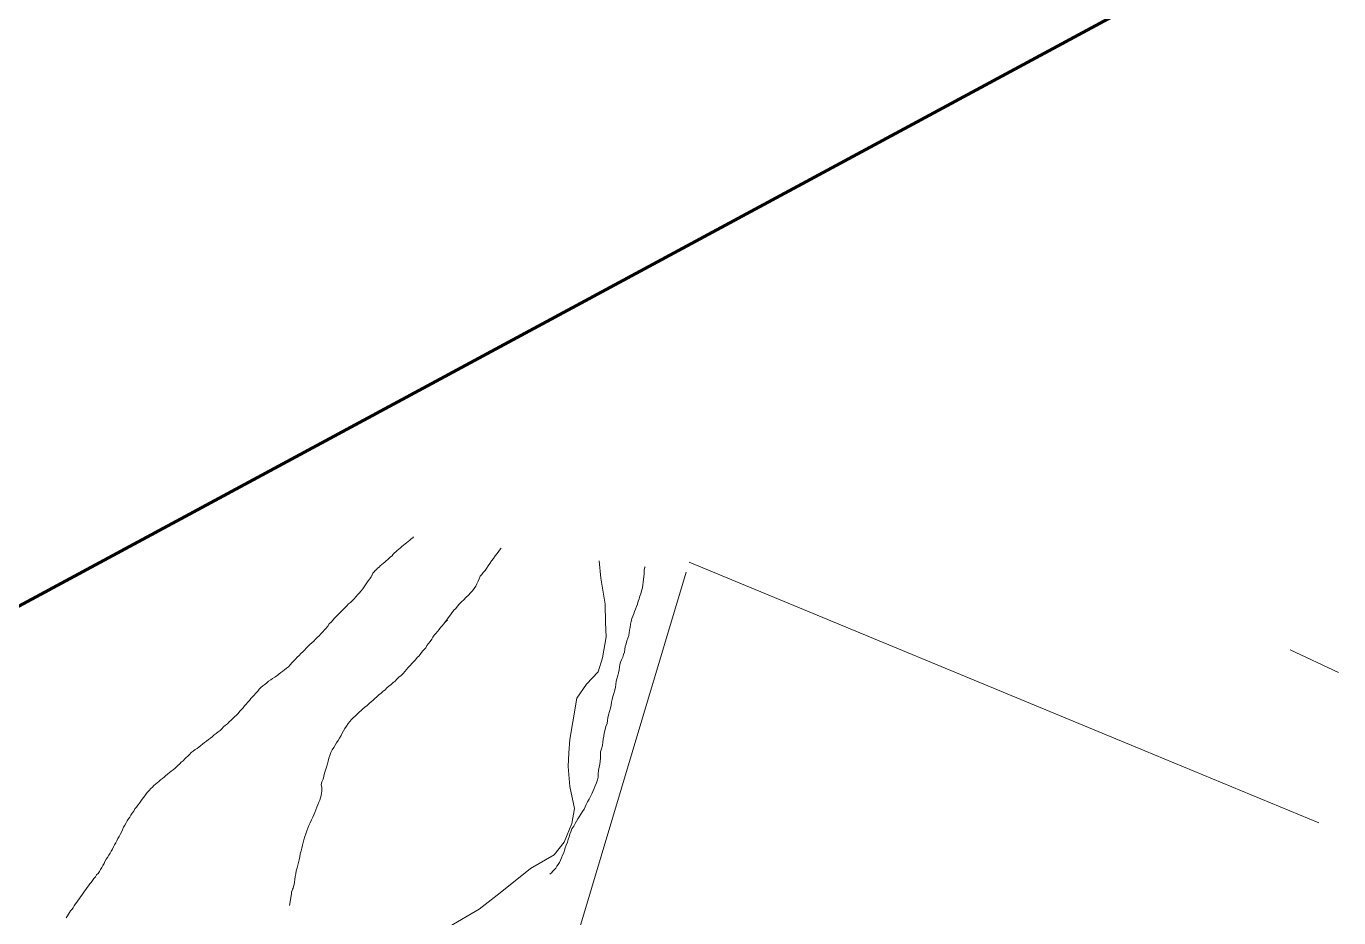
# Model space of a CAD drawing. Header units: inches. Extents: x 610851 to 630254, y 1234683 to 1264905.
# Drawn here: x 622858.94 to 622876.12, y 1246157.34 to 1246169.01 of the extents above; entities that cross this region are included whole.
import ezdxf

# ---------------------------------------------------------------- set-up
doc = ezdxf.new("R2010")
doc.units = ezdxf.units.IN
doc.header["$MEASUREMENT"] = 0
doc.layers.add('Level 50', color=7, linetype='Continuous', lineweight=0)
doc.layers.add('Level 7', color=7, linetype='Continuous', lineweight=0)
doc.styles.add('Styletxt', font='txt.shx')
doc.dimstyles.new('STANDARD-Linear', dxfattribs={"dimtxt": 1.5, "dimasz": 1.13, "dimexe": 0.125, "dimexo": 0.000625, "dimgap": 0.3, "dimtad": 1, "dimzin": 7, "dimdsep": 46, "dimtxsty": 'Styletxt', "dimsah": 1, "dimcen": 2.5, "dimclrd": 1, "dimclre": 1, "dimclrt": 2, "dimaunit": 1, "dimadec": 7, "dimazin": 0, "dimtfac": 1, "dimtofl": 0, "dimtmove": 1, "dimatfit": 3, "dimfxl": 1, "dimtolj": 1, "dimtzin": 0, "dimarcsym": 0})

msp = doc.modelspace()

# ---------------------------------------------------------------- linework, layer by layer
at = {"layer": 'Level 50', "color": 7, "flags": 128}
for points in [[(622863.46764, 1246161.81966), (622863.48003, 1246161.85047), (622863.50045, 1246161.87183), (622863.51101, 1246161.8852), (622863.52742, 1246161.89823), (622863.54131, 1246161.91454), (622863.56093, 1246161.92969), (622863.57809, 1246161.94852), (622863.59958, 1246161.96511), (622863.61926, 1246161.98067), (622863.63749, 1246161.99473), (622863.65464, 1246162.01356), (622863.67432, 1246162.02912), (622863.69582, 1246162.04571), (622863.7111, 1246162.0631), (622863.7312, 1246162.07861), (622863.74835, 1246162.09744), (622863.76364, 1246162.11483), (622863.78186, 1246162.12889), (622863.79902, 1246162.14772), (622863.82056, 1246162.16473), (622863.84165, 1246162.18137), (622863.8588, 1246162.2002), (622863.8803, 1246162.21679), (622863.90179, 1246162.23338), (622863.92147, 1246162.24894), (622863.94297, 1246162.26553), (622863.9641, 1246162.28258), (622863.98373, 1246162.29773), (622864.00382, 1246162.31324), (622864.01411, 1246162.32453)], [(622864.42193, 1246161.20435), (622864.53974, 1246161.36424), (622864.56525, 1246161.38915), (622864.58788, 1246161.4178), (622864.61232, 1246161.44747), (622864.64116, 1246161.47532), (622864.66953, 1246161.50281), (622864.69837, 1246161.53065), (622864.73048, 1246161.56103), (622864.75638, 1246161.5922), (622864.78521, 1246161.62004), (622864.8082, 1246161.64822), (622864.82644, 1246161.6787), (622864.84256, 1246161.71239), (622864.85687, 1246161.74506), (622864.87159, 1246161.77767), (622864.88584, 1246161.80992), (622864.90772, 1246161.83277), (622864.92557, 1246161.85698), (622864.94862, 1246161.88558), (622864.96979, 1246161.91273), (622864.98989, 1246161.94465), (622865.01041, 1246161.97651), (622865.03373, 1246162.01054), (622865.06004, 1246162.04166), (622865.08342, 1246162.0761), (622865.10786, 1246162.10578), (622865.12796, 1246162.13769), (622865.15241, 1246162.16737), (622865.1619, 1246162.17667)], [(622864.48295, 1246157.22337), (622864.87167, 1246157.45361), (622865.14576, 1246157.66498), (622865.54584, 1246157.98347), (622865.85267, 1246158.16485), (622865.98578, 1246158.32711), (622866.08468, 1246158.57226), (622866.1213, 1246158.76937), (622866.05748, 1246159.05792), (622866.03498, 1246159.31871), (622866.04668, 1246159.49661), (622866.05837, 1246159.67451), (622866.09925, 1246159.90471), (622866.15007, 1246160.21212), (622866.27499, 1246160.39786), (622866.43017, 1246160.55728), (622866.48744, 1246160.74052), (622866.534, 1246161.01484), (622866.52505, 1246161.20661), (622866.52177, 1246161.4425), (622866.46507, 1246161.7862), (622866.44172, 1246162.01179)], [(622867.04234, 1246161.93441), (622867.0409, 1246161.92745), (622867.03205, 1246161.88819), (622867.02966, 1246161.84347), (622867.02625, 1246161.80393), (622867.02353, 1246161.76977), (622867.01941, 1246161.73453), (622867.01342, 1246161.69785), (622867.00856, 1246161.65681), (622866.99678, 1246161.62088), (622866.98565, 1246161.58023), (622866.97461, 1246161.55009), (622866.9647, 1246161.51559), (622866.95324, 1246161.48551), (622866.9444, 1246161.44625), (622866.92973, 1246161.41405), (622866.91795, 1246161.37811), (622866.90545, 1246161.34648), (622866.89447, 1246161.31675), (622866.88302, 1246161.28666), (622866.87198, 1246161.25652), (622866.86272, 1246161.21732), (622866.85281, 1246161.18282), (622866.84607, 1246161.14035), (622866.84009, 1246161.10366), (622866.83597, 1246161.06842), (622866.82891, 1246161.03651), (622866.81894, 1246161.0016), (622866.80534, 1246160.96464), (622866.79463, 1246160.92393), (622866.7843, 1246160.88949), (622866.77873, 1246160.85276), (622866.77279, 1246160.81649), (622866.76175, 1246160.78635), (622866.74997, 1246160.75041), (622866.73379, 1246160.71631), (622866.72094, 1246160.68514), (622866.7143, 1246160.65317), (622866.70976, 1246160.61798), (622866.70312, 1246160.58601), (622866.69568, 1246160.54784), (622866.68642, 1246160.50863), (622866.67534, 1246160.46839), (622866.66683, 1246160.43498), (622866.66196, 1246160.39395), (622866.65598, 1246160.35726), (622866.64672, 1246160.31806), (622866.63419, 1246160.27633), (622866.62207, 1246160.23454), (622866.61281, 1246160.19534), (622866.6043, 1246160.16192), (622866.59897, 1246160.12053), (622866.59017, 1246160.08168), (622866.57759, 1246160.03954), (622866.56506, 1246159.99781), (622866.5558, 1246159.9586), (622866.54987, 1246159.92233), (622866.54495, 1246159.88088), (622866.53135, 1246159.84392), (622866.51882, 1246159.80219), (622866.50917, 1246159.75672), (622866.50389, 1246159.71574), (622866.4965, 1246159.67797), (622866.49158, 1246159.63652), (622866.48485, 1246159.59404), (622866.47232, 1246159.55231), (622866.46166, 1246159.51202), (622866.46072, 1246159.4688), (622866.45907, 1246159.42987), (622866.45566, 1246159.39034), (622866.45074, 1246159.34889), (622866.44148, 1246159.30968), (622866.43516, 1246159.26715), (622866.42843, 1246159.22467), (622866.42749, 1246159.18145), (622866.4201, 1246159.14368), (622866.40831, 1246159.10775), (622866.39139, 1246159.06784), (622866.37633, 1246159.02938), (622866.35876, 1246158.99419), (622866.34445, 1246158.96153), (622866.32832, 1246158.92784), (622866.31215, 1246158.89373), (622866.2913, 1246158.85602), (622866.27372, 1246158.82083), (622866.26086, 1246158.78966), (622866.24403, 1246158.76026), (622866.22351, 1246158.7284), (622866.20341, 1246158.69648), (622866.18004, 1246158.66204), (622866.16279, 1246158.6327), (622866.14741, 1246158.6048), (622866.14741, 1246158.6048), (622866.12731, 1246158.57288), (622866.10973, 1246158.53769), (622866.08594, 1246158.5033), (622866.0727, 1246158.46587), (622866.05985, 1246158.4347), (622866.04994, 1246158.40021), (622866.03815, 1246158.36428), (622866.02595, 1246158.32839), (622866.0109, 1246158.28993), (622865.99912, 1246158.254), (622865.98668, 1246158.22277), (622865.97816, 1246158.18936), (622865.96386, 1246158.1567), (622865.951, 1246158.12553), (622865.9381, 1246158.09395), (622865.92132, 1246158.06497), (622865.90589, 1246158.03666), (622865.88944, 1246158.01352), (622865.87336, 1246157.98993), (622865.85293, 1246157.96857), (622865.83391, 1246157.9483), (622865.81675, 1246157.92947), (622865.79819, 1246157.90955)], [(622873.5822, 1246159.52599), (622867.62041, 1246161.99629)], [(622859.46862, 1246157.33877), (622859.48213, 1246157.36522), (622859.49676, 1246157.38733), (622859.50957, 1246157.4084), (622859.5242, 1246157.4305), (622859.54136, 1246157.44933), (622859.55599, 1246157.47144), (622859.57249, 1246157.49498), (622859.58786, 1246157.52288), (622859.60829, 1246157.54423), (622859.62438, 1246157.56783), (622859.63901, 1246157.58994), (622859.65364, 1246157.61204), (622859.66967, 1246157.63522), (622859.68757, 1246157.65985), (622859.70734, 1246157.68592), (622859.72524, 1246157.71055), (622859.7432, 1246157.73559), (622859.75783, 1246157.75769), (622859.77573, 1246157.78232), (622859.79289, 1246157.80115), (622859.81266, 1246157.82722), (622859.83056, 1246157.85184), (622859.84846, 1246157.87647), (622859.86455, 1246157.90007), (622859.88352, 1246157.91993), (622859.90142, 1246157.94455), (622859.91498, 1246157.97142), (622859.93288, 1246157.99605), (622859.94831, 1246158.02436), (622859.96182, 1246158.05082), (622859.97393, 1246158.07619), (622859.98936, 1246158.1045), (622860.00726, 1246158.12913), (622860.02409, 1246158.15852), (622860.04199, 1246158.18315), (622860.05737, 1246158.21105), (622860.07093, 1246158.23792), (622860.08631, 1246158.26582), (622860.09987, 1246158.29268), (622860.11525, 1246158.32058), (622860.13062, 1246158.34848), (622860.14419, 1246158.37535), (622860.16143, 1246158.40469), (622860.17494, 1246158.43115), (622860.19032, 1246158.45904), (622860.20281, 1246158.49068), (622860.21753, 1246158.52329), (622860.23431, 1246158.55227), (622860.25114, 1246158.58166), (622860.26512, 1246158.60848), (622860.28302, 1246158.63311), (622860.30092, 1246158.65773), (622860.31448, 1246158.6846), (622860.33239, 1246158.70923), (622860.35361, 1246158.73679), (622860.36712, 1246158.76325), (622860.38502, 1246158.78788), (622860.40479, 1246158.81395), (622860.42415, 1246158.84007), (622860.44392, 1246158.86614), (622860.46182, 1246158.89077), (622860.47972, 1246158.91539), (622860.49435, 1246158.93749), (622860.51225, 1246158.96212), (622860.53268, 1246158.98348), (622860.55316, 1246159.00525), (622860.57288, 1246159.0309), (622860.59728, 1246159.05048), (622860.61485, 1246159.06926), (622860.63599, 1246159.08632), (622860.65641, 1246159.10767), (622860.67791, 1246159.12426), (622860.70273, 1246159.14379), (622860.72568, 1246159.16187), (622860.74904, 1246159.17991), (622860.76872, 1246159.19547), (622860.79242, 1246159.21935), (622860.81584, 1246159.23779), (622860.84206, 1246159.2584), (622860.86688, 1246159.27793), (622860.89164, 1246159.29704), (622860.9088, 1246159.31587), (622860.92993, 1246159.33293), (622860.95223, 1246159.35573), (622860.97266, 1246159.37708), (622860.99602, 1246159.39511), (622861.0179, 1246159.41797), (622861.03687, 1246159.43783), (622861.05982, 1246159.45591), (622861.08212, 1246159.47871), (622861.10441, 1246159.50151), (622861.12876, 1246159.52067), (622861.15358, 1246159.5402), (622861.15358, 1246159.5402), (622861.17947, 1246159.55496), (622861.20242, 1246159.57305), (622861.22724, 1246159.59257), (622861.25206, 1246159.6121), (622861.27828, 1246159.63271), (622861.30451, 1246159.65332), (622861.33114, 1246159.67388), (622861.35409, 1246159.69196), (622861.38037, 1246159.71298), (622861.40513, 1246159.7321), (622861.42995, 1246159.75162), (622861.45617, 1246159.77223), (622861.48099, 1246159.79176), (622861.50329, 1246159.81456), (622861.52699, 1246159.83844), (622861.55321, 1246159.85905), (622861.57803, 1246159.87858), (622861.60172, 1246159.90246), (622861.62402, 1246159.92525), (622861.64631, 1246159.94805), (622861.67113, 1246159.96758), (622861.69483, 1246159.99146), (622861.71853, 1246160.01534), (622861.73975, 1246160.04291), (622861.76018, 1246160.06426), (622861.78242, 1246160.08665), (622861.80178, 1246160.11277), (622861.82407, 1246160.13557), (622861.84384, 1246160.16164), (622861.86567, 1246160.18407), (622861.88363, 1246160.20911), (622861.90587, 1246160.2315), (622861.92816, 1246160.2543), (622861.94752, 1246160.28042), (622861.97309, 1246160.30574), (622861.99426, 1246160.33289), (622862.01469, 1246160.35425), (622862.03951, 1246160.37378), (622862.06573, 1246160.39439), (622862.09242, 1246160.41536), (622862.11677, 1246160.43452), (622862.1434, 1246160.45508), (622862.16893, 1246160.47031), (622862.19809, 1246160.48759), (622862.22286, 1246160.5067), (622862.24913, 1246160.52773), (622862.27535, 1246160.54834), (622862.30199, 1246160.56889), (622862.32494, 1246160.58698), (622862.35122, 1246160.608), (622862.37458, 1246160.62603), (622862.39973, 1246160.65141), (622862.42277, 1246160.68), (622862.44647, 1246160.70388), (622862.46877, 1246160.72668), (622862.49059, 1246160.74912), (622862.51476, 1246160.77336), (622862.53846, 1246160.79724), (622862.56361, 1246160.82261), (622862.58445, 1246160.84392), (622862.60814, 1246160.8678), (622862.63003, 1246160.89065), (622862.65414, 1246160.91448), (622862.68223, 1246160.93653), (622862.70738, 1246160.9619), (622862.72967, 1246160.9847), (622862.75337, 1246161.00858), (622862.77567, 1246161.03138), (622862.80123, 1246161.0567), (622862.82639, 1246161.08208), (622862.84756, 1246161.10923), (622862.86985, 1246161.13203), (622862.88921, 1246161.15815), (622862.9108, 1246161.18525), (622862.93595, 1246161.21063), (622862.95899, 1246161.23922), (622862.97942, 1246161.26058), (622862.99984, 1246161.28193), (622863.02214, 1246161.30473), (622863.04402, 1246161.32758), (622863.06953, 1246161.35249), (622863.09655, 1246161.37931), (622863.11739, 1246161.40061), (622863.14109, 1246161.42449), (622863.16297, 1246161.44734), (622863.18779, 1246161.46687), (622863.21336, 1246161.49219), (622863.23705, 1246161.51607), (622863.25935, 1246161.53887), (622863.28052, 1246161.56602), (622863.30282, 1246161.58882), (622863.32545, 1246161.61747), (622863.34989, 1246161.64714), (622863.36779, 1246161.67177), (622863.38575, 1246161.69681), (622863.40112, 1246161.72471), (622863.41902, 1246161.74934), (622863.4388, 1246161.7754), (622863.45815, 1246161.80153), (622863.45815, 1246161.80153), (622863.46764, 1246161.81966), (622863.47129, 1246161.82509)], [(622865.59682, 1246155.23251), (622866.0755, 1246156.83143), (622866.0755, 1246156.83143), (622867.001, 1246159.92565), (622867.001, 1246159.92565), (622867.58114, 1246161.865)], [(622864.45591, 1246161.23617), (622864.4395, 1246161.22313), (622864.42193, 1246161.20435), (622864.4059, 1246161.18117), (622864.38687, 1246161.1609), (622864.36645, 1246161.13954), (622864.34709, 1246161.11342), (622864.32592, 1246161.08627), (622864.30615, 1246161.0602), (622864.28385, 1246161.0374), (622864.26595, 1246161.01277), (622864.25099, 1246160.98482), (622864.22976, 1246160.95726), (622864.20859, 1246160.9301), (622864.18882, 1246160.90403), (622864.17198, 1246160.87464), (622864.15408, 1246160.85001), (622864.13179, 1246160.82722), (622864.1088, 1246160.79904), (622864.08617, 1246160.77039), (622864.06061, 1246160.74507), (622864.03938, 1246160.7175), (622864.01568, 1246160.69362), (622863.99339, 1246160.67082), (622863.96894, 1246160.64115), (622863.94338, 1246160.61582), (622863.92075, 1246160.58718), (622863.89705, 1246160.5633), (622863.87583, 1246160.53573), (622863.85026, 1246160.51041), (622863.82077, 1246160.48728), (622863.79339, 1246160.46092), (622863.7715, 1246160.43807), (622863.74668, 1246160.41855), (622863.72112, 1246160.39322), (622863.69163, 1246160.37009), (622863.66354, 1246160.34804), (622863.63984, 1246160.32416), (622863.61315, 1246160.30319), (622863.58945, 1246160.27931), (622863.55996, 1246160.25617), (622863.53252, 1246160.22941), (622863.5063, 1246160.2088), (622863.48401, 1246160.186), (622863.45779, 1246160.16539), (622863.43157, 1246160.14478), (622863.40413, 1246160.11802), (622863.37464, 1246160.09488), (622863.34836, 1246160.07386), (622863.32612, 1246160.05148), (622863.29985, 1246160.03045), (622863.27433, 1246160.00554), (622863.24877, 1246159.98022), (622863.22068, 1246159.95817), (622863.19879, 1246159.93532), (622863.17902, 1246159.90925), (622863.15785, 1246159.8821), (622863.13588, 1246159.84874), (622863.11396, 1246159.81579), (622863.09713, 1246159.7864), (622863.08029, 1246159.757), (622863.06417, 1246159.72331), (622863.04547, 1246159.69247), (622863.02537, 1246159.66056), (622863.00485, 1246159.62869), (622862.9862, 1246159.59827), (622862.96937, 1246159.56887), (622862.94926, 1246159.53696), (622862.93127, 1246159.50182), (622862.91622, 1246159.46336), (622862.9063, 1246159.42887), (622862.89704, 1246159.38966), (622862.88526, 1246159.35373), (622862.87273, 1246159.31199), (622862.8602, 1246159.27026), (622862.84655, 1246159.23288), (622862.83729, 1246159.19368), (622862.82844, 1246159.15442), (622862.81484, 1246159.11745), (622862.8043, 1246159.08136)], [(622876.11698, 1246160.55218), (622875.48685, 1246160.84652)], [(622873.5822, 1246159.52599), (622875.86303, 1246158.58094)], [(622862.8043, 1246159.08136), (622862.8103, 1246159.06586), (622862.81235, 1246159.04581), (622862.81263, 1246159.02516), (622862.81253, 1246158.99824), (622862.80874, 1246158.96885), (622862.8035, 1246158.93796), (622862.79579, 1246158.91076), (622862.78475, 1246158.88062), (622862.77517, 1246158.85197), (622862.76086, 1246158.81931), (622862.74655, 1246158.78664), (622862.73225, 1246158.75398), (622862.72046, 1246158.71804), (622862.70761, 1246158.68687), (622862.6933, 1246158.65421), (622862.67718, 1246158.62051), (622862.66067, 1246158.58056), (622862.64454, 1246158.54687), (622862.63024, 1246158.5142), (622862.61845, 1246158.47827), (622862.6034, 1246158.43981), (622862.58974, 1246158.40243), (622862.57721, 1246158.3607), (622862.5673, 1246158.3262), (622862.5595, 1246158.28849), (622862.55205, 1246158.25031), (622862.54027, 1246158.21438), (622862.53101, 1246158.17517), (622862.52362, 1246158.13741), (622862.51582, 1246158.0997), (622862.50585, 1246158.06479), (622862.49804, 1246158.02708), (622862.48813, 1246157.99258), (622862.47887, 1246157.95338), (622862.47143, 1246157.9152), (622862.46362, 1246157.87749), (622862.45763, 1246157.84081), (622862.45533, 1246157.8066), (622862.45014, 1246157.77612), (622862.44383, 1246157.75), (622862.43687, 1246157.7286), (622862.43059, 1246157.71257), (622862.42256, 1246157.69593), (622862.41699, 1246157.67561), (622862.41723, 1246157.65454), (622862.38817, 1246157.50089)]]:
    msp.add_lwpolyline(points, dxfattribs=at)

# ---------------------------------------------------------------- leaders
at = {"layer": 'Level 7', "color": 7, "linetype": 'Continuous', "lineweight": 0}
msp.add_leader([(622783.37851, 1246120.7121), (622898.29613, 1246182.69654)], dimstyle='STANDARD-Linear', override={"dimscale": 1, "dimtxt": 20, "dimasz": 20, "dimgap": 10, "dimtad": 1, "dimclrd": 0, "dimlwd": 65534}, dxfattribs=at)
msp.add_leader([(622783.37851, 1246120.7121), (622898.29613, 1246182.69654)], dimstyle='STANDARD-Linear', override={"dimscale": 1, "dimtxt": 20, "dimasz": 20, "dimgap": 10, "dimtad": 1, "dimclrd": 0, "dimlwd": 65534}, dxfattribs=at)
msp.add_leader([(622783.37851, 1246120.7121), (622898.29613, 1246182.69654)], dimstyle='STANDARD-Linear', override={"dimscale": 1, "dimtxt": 20, "dimasz": 20, "dimgap": 10, "dimtad": 1, "dimclrd": 0, "dimlwd": 65534}, dxfattribs=at)

doc.saveas('drawing.dxf')
